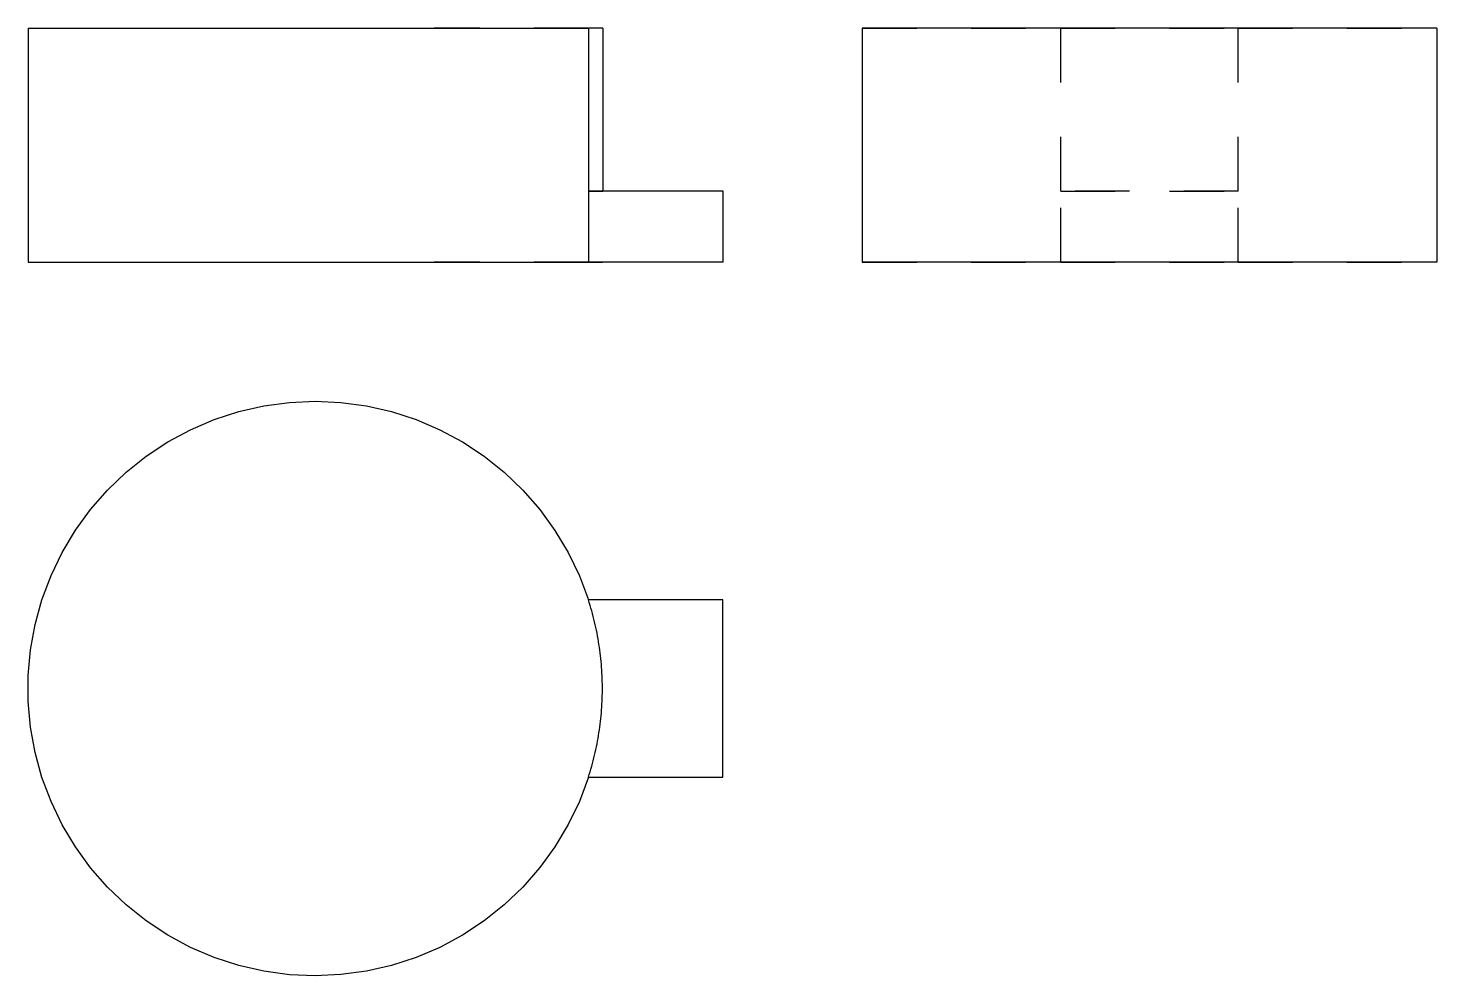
# Model space of a CAD drawing. Extents: x 0 to 2.59, y 0 to 1.74.
import ezdxf

# ---------------------------------------------------------------- set-up
doc = ezdxf.new("R2010")
doc.units = 0
doc.linetypes.add('HIDDEN', pattern=[0.063913, 0.04263, -0.021283])
for name, color, linetype in [('FRONT', 7, 'CONTINUOUS'), ('FRONT_HID', 7, 'HIDDEN'), ('LEFT', 7, 'CONTINUOUS'), ('LEFT_HID', 7, 'HIDDEN'), ('TOP', 7, 'CONTINUOUS')]:
    doc.layers.add(name, color=color, linetype=linetype)

msp = doc.modelspace()

# ---------------------------------------------------------------- linework, layer by layer
at = {"layer": 'FRONT'}
for p, q in [((0, 1.742608), (1.030731, 1.742608)), ((0, 1.742608), (0, 1.312174)), ((1.056522, 1.742608), (1.030731, 1.742608)), ((1.030731, 1.442608), (1.030731, 1.742608)), ((1.056522, 1.742608), (1.056522, 1.442608)), ((1.030731, 1.312174), (1.030731, 1.442608)), ((1.278261, 1.442608), (1.030731, 1.442608)), ((1.278261, 1.312174), (1.278261, 1.442608)), ((0, 1.312174), (1.030731, 1.312174)), ((1.278261, 1.312174), (1.030731, 1.312174))]:
    msp.add_line(p, q, dxfattribs=at)
at = {"layer": 'FRONT_HID', "linetype": 'HIDDEN'}
for p, q in [((0.74666, 1.742608), (1.030731, 1.742608)), ((1.030731, 1.742608), (0.74666, 1.742608)), ((1.030731, 1.442608), (1.056522, 1.442608)), ((1.056522, 1.442608), (1.030731, 1.442608)), ((0.74666, 1.312174), (1.030731, 1.312174)), ((1.030731, 1.312174), (0.74666, 1.312174)), ((1.030731, 1.312174), (1.03155, 1.312174)), ((1.03155, 1.312174), (1.030731, 1.312174)), ((1.03155, 1.312174), (1.032368, 1.312174)), ((1.032368, 1.312174), (1.03155, 1.312174)), ((1.032368, 1.312174), (1.033187, 1.312174)), ((1.033187, 1.312174), (1.032368, 1.312174)), ((1.033187, 1.312174), (1.034006, 1.312174)), ((1.034006, 1.312174), (1.033187, 1.312174)), ((1.034006, 1.312174), (1.034825, 1.312174)), ((1.034825, 1.312174), (1.034006, 1.312174)), ((1.034825, 1.312174), (1.035643, 1.312174)), ((1.035643, 1.312174), (1.034825, 1.312174)), ((1.035643, 1.312174), (1.036462, 1.312174)), ((1.036462, 1.312174), (1.035643, 1.312174)), ((1.036462, 1.312174), (1.037281, 1.312174)), ((1.037281, 1.312174), (1.036462, 1.312174)), ((1.037281, 1.312174), (1.0381, 1.312174)), ((1.0381, 1.312174), (1.037281, 1.312174)), ((1.0381, 1.312174), (1.038918, 1.312174)), ((1.038918, 1.312174), (1.0381, 1.312174)), ((1.038918, 1.312174), (1.039737, 1.312174)), ((1.039737, 1.312174), (1.038918, 1.312174)), ((1.039737, 1.312174), (1.040556, 1.312174)), ((1.040556, 1.312174), (1.039737, 1.312174)), ((1.040556, 1.312174), (1.041375, 1.312174)), ((1.041375, 1.312174), (1.040556, 1.312174)), ((1.041375, 1.312174), (1.042193, 1.312174)), ((1.042193, 1.312174), (1.041375, 1.312174)), ((1.042193, 1.312174), (1.043012, 1.312174)), ((1.043012, 1.312174), (1.042193, 1.312174)), ((1.043012, 1.312174), (1.043831, 1.312174)), ((1.043831, 1.312174), (1.043012, 1.312174)), ((1.043831, 1.312174), (1.04465, 1.312174)), ((1.04465, 1.312174), (1.043831, 1.312174)), ((1.04465, 1.312174), (1.045469, 1.312174)), ((1.045469, 1.312174), (1.04465, 1.312174)), ((1.045469, 1.312174), (1.046287, 1.312174)), ((1.046287, 1.312174), (1.045469, 1.312174)), ((1.046287, 1.312174), (1.047106, 1.312174)), ((1.047106, 1.312174), (1.046287, 1.312174)), ((1.047106, 1.312174), (1.047925, 1.312174)), ((1.047925, 1.312174), (1.047106, 1.312174)), ((1.047925, 1.312174), (1.048744, 1.312174)), ((1.048744, 1.312174), (1.047925, 1.312174)), ((1.048744, 1.312174), (1.049562, 1.312174)), ((1.049562, 1.312174), (1.048744, 1.312174)), ((1.049562, 1.312174), (1.050381, 1.312174)), ((1.050381, 1.312174), (1.049562, 1.312174)), ((1.050381, 1.312174), (1.0512, 1.312174)), ((1.0512, 1.312174), (1.050381, 1.312174)), ((1.0512, 1.312174), (1.052019, 1.312174)), ((1.052019, 1.312174), (1.0512, 1.312174)), ((1.052019, 1.312174), (1.052837, 1.312174)), ((1.052837, 1.312174), (1.052019, 1.312174)), ((1.052837, 1.312174), (1.053656, 1.312174)), ((1.053656, 1.312174), (1.052837, 1.312174)), ((1.053656, 1.312174), (1.054475, 1.312174)), ((1.054475, 1.312174), (1.053656, 1.312174)), ((1.054475, 1.312174), (1.055294, 1.312174)), ((1.055294, 1.312174), (1.054475, 1.312174)), ((1.055294, 1.312174), (1.056112, 1.312174)), ((1.056112, 1.312174), (1.055294, 1.312174))]:
    msp.add_line(p, q, dxfattribs=at)
at = {"layer": 'LEFT'}
for p, q in [((2.590435, 1.742608), (1.533913, 1.742608)), ((1.533913, 1.742608), (1.533913, 1.312174)), ((2.590435, 1.742608), (2.590435, 1.312174)), ((2.590435, 1.312174), (1.533913, 1.312174))]:
    msp.add_line(p, q, dxfattribs=at)
at = {"layer": 'LEFT_HID', "linetype": 'HIDDEN'}
for p, q in [((1.533913, 1.742608), (1.89913, 1.742608)), ((2.225217, 1.742608), (1.89913, 1.742608)), ((1.89913, 1.742608), (2.225217, 1.742608)), ((1.89913, 1.442608), (1.89913, 1.742608)), ((2.225217, 1.742608), (2.590435, 1.742608)), ((2.225217, 1.442608), (2.225217, 1.742608)), ((1.89913, 1.312174), (1.89913, 1.442608)), ((2.225217, 1.442608), (1.89913, 1.442608)), ((1.89913, 1.312174), (1.89913, 1.442608)), ((1.89913, 1.442608), (2.225217, 1.442608)), ((2.225217, 1.312174), (2.225217, 1.442608)), ((2.225217, 1.312174), (2.225217, 1.442608)), ((1.533913, 1.312174), (1.89913, 1.312174)), ((2.225217, 1.312174), (1.89913, 1.312174)), ((2.225217, 1.312174), (1.89913, 1.312174)), ((1.89913, 1.312174), (2.225217, 1.312174)), ((2.225217, 1.312174), (2.590435, 1.312174))]:
    msp.add_line(p, q, dxfattribs=at)
at = {"layer": 'TOP'}
for p, q in [((0.342195, 1.022868), (0.387284, 1.03751)), ((0.387284, 1.03751), (0.433505, 1.04805)), ((0.433505, 1.04805), (0.480484, 1.054405)), ((0.480484, 1.054405), (0.527844, 1.056521)), ((0.527844, 1.056521), (0.575203, 1.054384)), ((0.575203, 1.054384), (0.62218, 1.048009)), ((0.62218, 1.048009), (0.668396, 1.037448)), ((0.668396, 1.037448), (0.713479, 1.022787)), ((0.298599, 1.004243), (0.342195, 1.022868)), ((0.713479, 1.022787), (0.757066, 1.004143)), ((0.256849, 0.981785), (0.298599, 1.004243)), ((0.757066, 1.004143), (0.798807, 0.981666)), ((0.217281, 0.955673), (0.256849, 0.981785)), ((0.798807, 0.981666), (0.838364, 0.955537)), ((0.180213, 0.92612), (0.217281, 0.955673)), ((0.838364, 0.955537), (0.875419, 0.925968)), ((0.145943, 0.893363), (0.180213, 0.92612)), ((0.875419, 0.925968), (0.909674, 0.893195)), ((0.114749, 0.857665), (0.145943, 0.893363)), ((0.909674, 0.893195), (0.940853, 0.857484)), ((0.08688, 0.819314), (0.114749, 0.857665)), ((0.940853, 0.857484), (0.968705, 0.819121)), ((0.062562, 0.778619), (0.08688, 0.819314)), ((0.968705, 0.819121), (0.993005, 0.778415)), ((0.04199, 0.735908), (0.062562, 0.778619)), ((0.993005, 0.778415), (1.013558, 0.735695)), ((0.02533, 0.691524), (0.04199, 0.735908)), ((1.013558, 0.735695), (1.030199, 0.691304)), ((0.012716, 0.645826), (0.02533, 0.691524)), ((1.277729, 0.691304), (1.030199, 0.691304)), ((1.031798, 0.686291), (1.030199, 0.691304)), ((1.033347, 0.681263), (1.031798, 0.686291)), ((1.034846, 0.676219), (1.033347, 0.681263)), ((1.036295, 0.67116), (1.034846, 0.676219)), ((1.277729, 0.365217), (1.277729, 0.691304)), ((1.037693, 0.666087), (1.036295, 0.67116)), ((1.03904, 0.661001), (1.037693, 0.666087)), ((1.040337, 0.655901), (1.03904, 0.661001)), ((1.041583, 0.650789), (1.040337, 0.655901)), ((1.042778, 0.645665), (1.041583, 0.650789)), ((0.00425, 0.599181), (0.012716, 0.645826)), ((1.043922, 0.640529), (1.042778, 0.645665)), ((1.045015, 0.635382), (1.043922, 0.640529)), ((1.046056, 0.630224), (1.045015, 0.635382)), ((1.047046, 0.625056), (1.046056, 0.630224)), ((1.047984, 0.619878), (1.047046, 0.625056)), ((0, 0.551964), (0.00425, 0.599181)), ((1.048871, 0.614692), (1.047984, 0.619878)), ((1.049706, 0.609497), (1.048871, 0.614692)), ((1.050489, 0.604293), (1.049706, 0.609497)), ((1.051221, 0.599082), (1.050489, 0.604293)), ((1.0519, 0.593865), (1.051221, 0.599082)), ((1.052528, 0.58864), (1.0519, 0.593865)), ((1.053103, 0.58341), (1.052528, 0.58864)), ((1.053626, 0.578174), (1.053103, 0.58341)), ((1.054097, 0.572933), (1.053626, 0.578174)), ((1.054516, 0.567688), (1.054097, 0.572933)), ((0, 0.504557), (0, 0.551964)), ((1.054883, 0.562439), (1.054516, 0.567688)), ((1.055197, 0.557187), (1.054883, 0.562439)), ((1.055459, 0.551931), (1.055197, 0.557187)), ((1.055669, 0.546674), (1.055459, 0.551931)), ((1.055826, 0.541414), (1.055669, 0.546674)), ((1.055931, 0.536153), (1.055826, 0.541414)), ((1.055826, 0.515107), (1.055931, 0.520368)), ((1.055983, 0.530892), (1.055931, 0.536153)), ((1.055931, 0.520368), (1.055983, 0.52563)), ((1.055983, 0.52563), (1.055983, 0.530892)), ((0.00425, 0.457341), (0, 0.504557)), ((1.054516, 0.488833), (1.054883, 0.494082)), ((1.054883, 0.494082), (1.055197, 0.499335)), ((1.055197, 0.499335), (1.055459, 0.50459)), ((1.055459, 0.50459), (1.055669, 0.509848)), ((1.055669, 0.509848), (1.055826, 0.515107)), ((1.0519, 0.462657), (1.052528, 0.467881)), ((1.052528, 0.467881), (1.053103, 0.473111)), ((1.053103, 0.473111), (1.053626, 0.478347)), ((1.053626, 0.478347), (1.054097, 0.483588)), ((1.054097, 0.483588), (1.054516, 0.488833)), ((0.012716, 0.410696), (0.00425, 0.457341)), ((1.047984, 0.436643), (1.048871, 0.44183)), ((1.048871, 0.44183), (1.049706, 0.447025)), ((1.049706, 0.447025), (1.050489, 0.452228)), ((1.050489, 0.452228), (1.051221, 0.457439)), ((1.051221, 0.457439), (1.0519, 0.462657)), ((1.042778, 0.410857), (1.043922, 0.415993)), ((1.043922, 0.415993), (1.045015, 0.42114)), ((1.045015, 0.42114), (1.046056, 0.426298)), ((1.046056, 0.426298), (1.047046, 0.431466)), ((1.047046, 0.431466), (1.047984, 0.436643)), ((0.02533, 0.364997), (0.012716, 0.410696)), ((1.036295, 0.385361), (1.037693, 0.390434)), ((1.037693, 0.390434), (1.03904, 0.39552)), ((1.03904, 0.39552), (1.040337, 0.40062)), ((1.040337, 0.40062), (1.041583, 0.405732)), ((1.041583, 0.405732), (1.042778, 0.410857)), ((0.04199, 0.320614), (0.02533, 0.364997)), ((1.030199, 0.365217), (1.013558, 0.320826)), ((1.030199, 0.365217), (1.031798, 0.37023)), ((1.030199, 0.365217), (1.277729, 0.365217)), ((1.031798, 0.37023), (1.033347, 0.375259)), ((1.033347, 0.375259), (1.034846, 0.380303)), ((1.034846, 0.380303), (1.036295, 0.385361)), ((0.062562, 0.277902), (0.04199, 0.320614)), ((1.013558, 0.320826), (0.993005, 0.278106)), ((0.08688, 0.237208), (0.062562, 0.277902)), ((0.993005, 0.278106), (0.968705, 0.237401)), ((0.114749, 0.198857), (0.08688, 0.237208)), ((0.968705, 0.237401), (0.940853, 0.199038)), ((0.145943, 0.163159), (0.114749, 0.198857)), ((0.940853, 0.199038), (0.909674, 0.163326)), ((0.180213, 0.130401), (0.145943, 0.163159)), ((0.909674, 0.163326), (0.875419, 0.130554)), ((0.217281, 0.100848), (0.180213, 0.130401)), ((0.875419, 0.130554), (0.838364, 0.100984)), ((0.256849, 0.074737), (0.217281, 0.100848)), ((0.838364, 0.100984), (0.798807, 0.074856)), ((0.298599, 0.052278), (0.256849, 0.074737)), ((0.342195, 0.033653), (0.298599, 0.052278)), ((0.757066, 0.052379), (0.713479, 0.033735)), ((0.798807, 0.074856), (0.757066, 0.052379)), ((0.387284, 0.019011), (0.342195, 0.033653)), ((0.713479, 0.033735), (0.668396, 0.019073)), ((0.433505, 0.008471), (0.387284, 0.019011)), ((0.480484, 0.002117), (0.433505, 0.008471)), ((0.527844, 0), (0.480484, 0.002117)), ((0.575203, 0.002138), (0.527844, 0)), ((0.62218, 0.008512), (0.575203, 0.002138)), ((0.668396, 0.019073), (0.62218, 0.008512))]:
    msp.add_line(p, q, dxfattribs=at)

doc.saveas('drawing.dxf')
